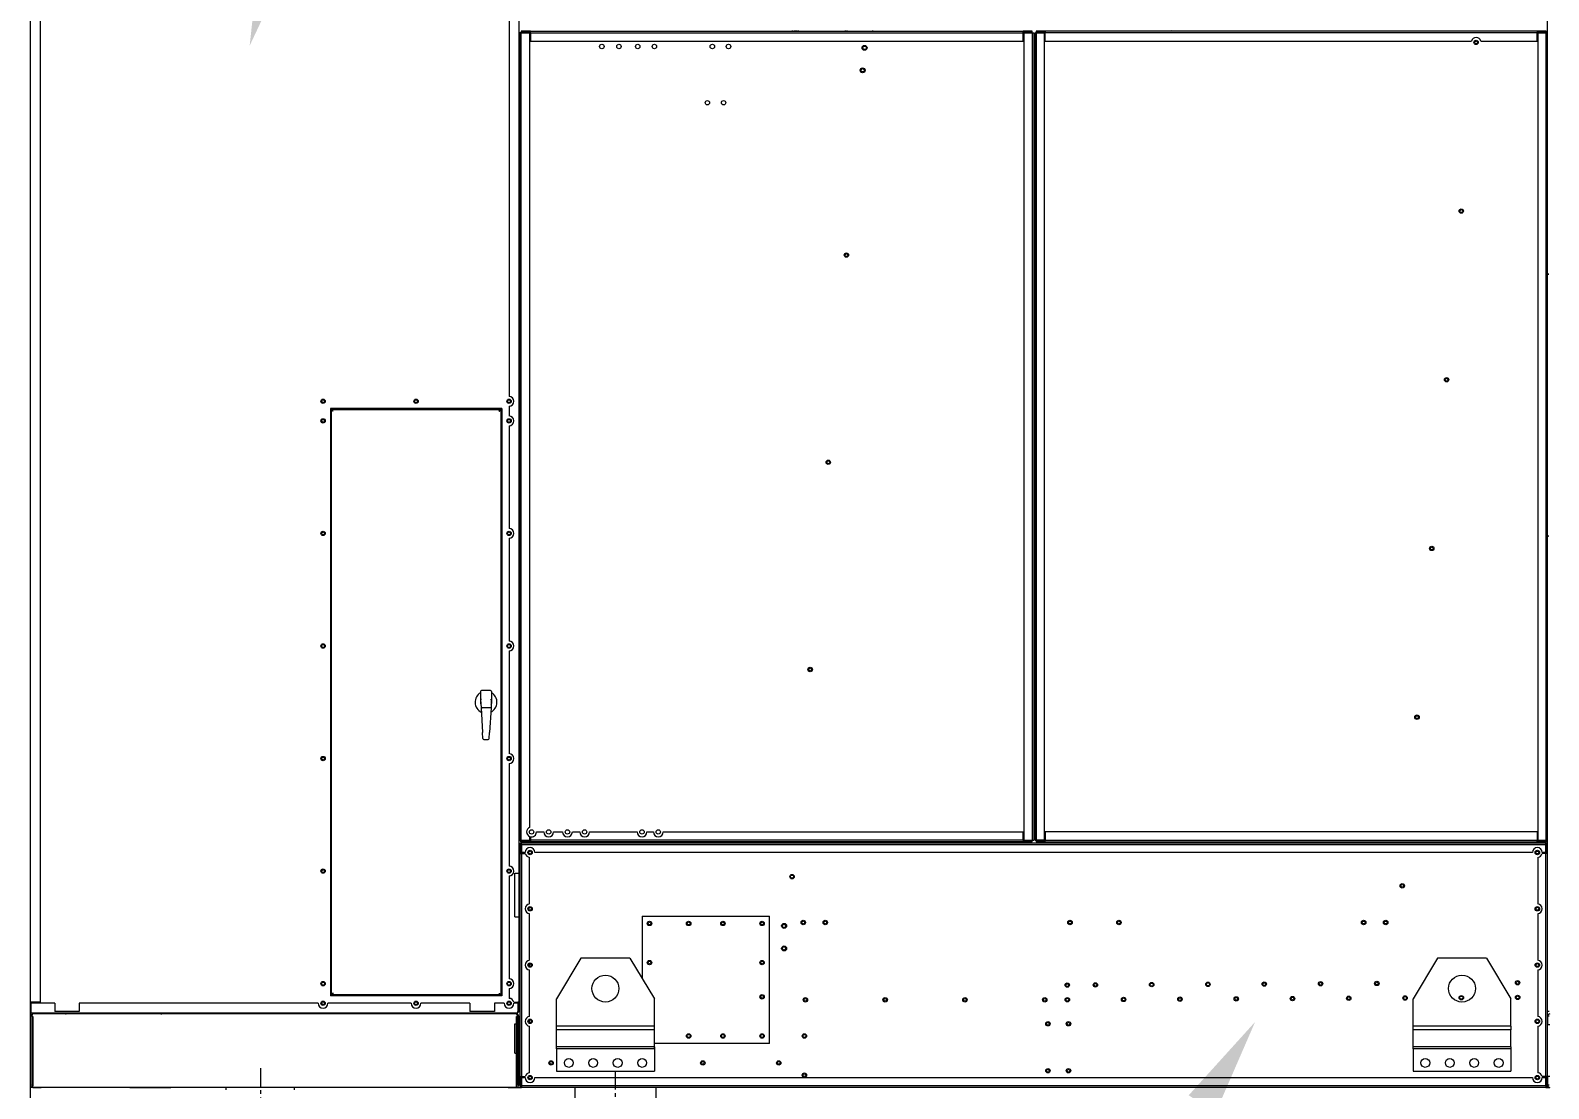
# Model space of a CAD drawing. Header units: millimetres. Extents: x -17070 to 49442, y -291348 to 30929.
# Drawn here: x 29628 to 32730, y 17714 to 19877 of the extents above; entities that cross this region are included whole.
import ezdxf
from ezdxf import colors
from ezdxf.entities.mleader import LeaderData, LeaderLine
from ezdxf.math import Vec2, Vec3

# ---------------------------------------------------------------- set-up
doc = ezdxf.new("R2010")
doc.units = ezdxf.units.MM
doc.linetypes.add('CENTER', pattern=[2, 1.25, -0.25, 0.25, -0.25])
doc.layers.add('center', color=1, linetype='CENTER')
doc.layers.add('냉각탑_dim', color=1, linetype='Continuous')
doc.styles.get("Standard").update_dxf_attribs({"font": 'arial.ttf'})
doc.dimstyles.new('1.40', dxfattribs={"dimscale": 20, "dimtxt": 1.5, "dimasz": 1, "dimexe": 0.5, "dimexo": 0.5, "dimgap": 0.5, "dimtad": 1, "dimdec": 0, "dimzin": 0, "dimdsep": 46, "dimtxsty": 'Standard', "dimcen": 0, "dimclrd": 2, "dimclre": 2, "dimclrt": 3, "dimadec": 0, "dimazin": 0, "dimtfac": 1, "dimtdec": 0, "dimtmove": 0, "dimatfit": 0, "dimfxl": 1, "dimtolj": 1, "dimtzin": 0, "dimlwd": -1, "dimlwe": -1, "dimarcsym": 0})

# ---------------------------------------------------------------- blocks, each defined once
blk = doc.blocks.new('*D304')
at = {"color": 2, "transparency": 16777216}
for p, q in [((30627.7, 17620.4), (30627.7, 16586.1)), ((35127.7, 17468.5), (35127.7, 16586.1)), ((30747.7, 16596.1), (35007.7, 16596.1))]:
    blk.add_line(p, q, dxfattribs=at)
for points in [[(30747.7, 16616.1), (30747.7, 16576.1), (30627.7, 16596.1)], [(35007.7, 16616.1), (35007.7, 16576.1), (35127.7, 16596.1)]]:
    blk.add_solid(points, dxfattribs=at)
at = {"layer": 'Defpoints', "color": 0, "transparency": 16777216}
for p in [(30627.7, 17720.4), (35127.7, 17568.5), (35127.7, 16596.1)]:
    blk.add_point(p, dxfattribs=at)
at = {"color": 3, "lineweight": 5, "transparency": 16777216, "insert": (32877.7, 16727.6), "char_height": 140, "attachment_point": 5}
blk.add_mtext('\\A1;4500', dxfattribs=at)
blk = doc.blocks.new('1')
at = {"color": 0, "lineweight": 20}
for p, q in [((29627.7, 17716.9), (29627.7, 20116.9)), ((29627.7, 17568.5), (29627.7, 17716.9)), ((30620.7, 17716.9), (29627.7, 17716.9)), ((32724.2, 17716.9), (32732.4, 17716.9))]:
    blk.add_line(p, q, dxfattribs=at)
at = {"color": 7, "lineweight": 20}
for p, q in [((32727.7, 17872), (32727.7, 20113.8)), ((29627.7, 17890.9), (29627.7, 20094.9)), ((29647.7, 20094.9), (29647.7, 17890.9)), ((30605.7, 20087.7), (30605.7, 19128.9)), ((30625.7, 20094.9), (30625.7, 17890.9)), ((30627.7, 18222), (30627.7, 19871.8)), ((30630.8, 18222), (30630.8, 19871.8)), ((30647.7, 19871.8), (30647.7, 18248.1)), ((30649.3, 19874.9), (31656.1, 19874.9)), ((30649.3, 19871.8), (31656.1, 19871.8)), ((30649.3, 19854.9), (31656.1, 19854.9)), ((31657.7, 19871.8), (31657.7, 18222)), ((31674.6, 19871.8), (31674.6, 18222)), ((31677.7, 19871.8), (31677.7, 18222)), ((31679.7, 19871.8), (31679.7, 18222)), ((31682.8, 19871.8), (31682.8, 18222)), ((31699.7, 18222), (31699.7, 19871.8)), ((32706.1, 19874.9), (31701.3, 19874.9)), ((32706.1, 19871.8), (31701.3, 19871.8)), ((32707.7, 19871.8), (32707.7, 18222)), ((32724.6, 18222), (32724.6, 19871.8)), ((30240.7, 19103.9), (30240.7, 17903.9)), ((30242.7, 17907.6), (30242.7, 19100.2)), ((30588.7, 19100.2), (30588.7, 17907.6)), ((30590.7, 19103.9), (30590.7, 17903.9)), ((30631.2, 18216.9), (32724.2, 18216.9)), ((30631.2, 18213.4), (32724.2, 18213.4)), ((31656.1, 18222), (30649.3, 18222)), ((31656.1, 18218.9), (30649.3, 18218.9)), ((32706.1, 18238.9), (31701.3, 18238.9)), ((31701.3, 18222), (32706.1, 18222)), ((31701.3, 18218.9), (32706.1, 18218.9)), ((32696.7, 18196.9), (30658.7, 18196.9)), ((30624, 17868.9), (29629.4, 17868.9)), ((30620.5, 17866.9), (29632.9, 17866.9)), ((30603.7, 17716.9), (29914.7, 17716.9)), ((32724.2, 17720.4), (30631.2, 17720.4)), ((32724.2, 17716.9), (30631.2, 17716.9)), ((30658.7, 17736.9), (32696.7, 17736.9))]:
    blk.add_line(p, q, dxfattribs=at)
at = {"color": 7, "lineweight": 20, "ltscale": 0.001722}
for p, q in [((30630.8, 19871.8), (30627.7, 19871.8)), ((30649.3, 19871.8), (30649.3, 19874.9)), ((31656.1, 19871.8), (31656.1, 19874.9)), ((31674.6, 19871.8), (31677.7, 19871.8)), ((31679.7, 19871.8), (31682.8, 19871.8)), ((31701.3, 19874.9), (31701.3, 19871.8)), ((32706.1, 19874.9), (32706.1, 19871.8)), ((32727.7, 19871.8), (32724.6, 19871.8)), ((30630.8, 18222), (30627.7, 18222)), ((30649.3, 18222), (30649.3, 18218.9)), ((31656.1, 18222), (31656.1, 18218.9)), ((31674.6, 18222), (31677.7, 18222)), ((31679.7, 18222), (31682.8, 18222)), ((31701.3, 18218.9), (31701.3, 18222)), ((32706.1, 18218.9), (32706.1, 18222)), ((32727.7, 18222), (32724.6, 18222)), ((32730.8, 17872), (32727.7, 17872))]:
    blk.add_line(p, q, dxfattribs=at)
at = {"color": 7, "lineweight": 20, "ltscale": 0.000888889}
for p, q in [((30630.8, 19874.9), (30630.8, 19873.3)), ((31674.6, 19873.3), (31674.6, 19874.9)), ((31682.8, 19874.9), (31682.8, 19873.3)), ((32724.6, 19873.3), (32724.6, 19874.9)), ((30630.8, 18220.5), (30630.8, 18218.9)), ((30649.3, 18222), (30647.7, 18222)), ((31657.7, 18222), (31656.1, 18222)), ((31674.6, 18218.9), (31674.6, 18220.5)), ((31682.8, 18220.5), (31682.8, 18218.9)), ((31701.3, 18222), (31699.7, 18222)), ((32707.7, 18222), (32706.1, 18222)), ((32724.6, 18218.9), (32724.6, 18220.5))]:
    blk.add_line(p, q, dxfattribs=at)
at = {"color": 7, "lineweight": 20, "ltscale": 0.010278}
for p, q in [((30649.3, 19874.9), (30630.8, 19874.9)), ((30630.8, 19873.3), (30649.3, 19873.3)), ((30630.8, 19871.8), (30649.3, 19871.8)), ((31674.6, 19874.9), (31656.1, 19874.9)), ((31656.1, 19873.3), (31674.6, 19873.3)), ((31656.1, 19871.8), (31674.6, 19871.8)), ((31701.3, 19874.9), (31682.8, 19874.9)), ((31682.8, 19873.3), (31701.3, 19873.3)), ((31682.8, 19871.8), (31701.3, 19871.8)), ((32724.6, 19874.9), (32706.1, 19874.9)), ((32706.1, 19873.3), (32724.6, 19873.3)), ((32706.1, 19871.8), (32724.6, 19871.8)), ((30627.7, 18213.4), (30627.7, 18194.9)), ((30629.7, 18194.9), (30629.7, 18213.4)), ((30649.3, 18220.5), (30630.8, 18220.5)), ((30630.8, 18218.9), (30649.3, 18218.9)), ((31674.6, 18220.5), (31656.1, 18220.5)), ((31656.1, 18218.9), (31674.6, 18218.9)), ((31701.3, 18220.5), (31682.8, 18220.5)), ((31682.8, 18218.9), (31701.3, 18218.9)), ((32724.6, 18220.5), (32706.1, 18220.5)), ((32706.1, 18218.9), (32724.6, 18218.9)), ((32724.2, 18194.9), (32724.2, 18213.4)), ((32725.7, 18213.4), (32725.7, 18194.9)), ((32727.7, 18194.9), (32727.7, 18213.4)), ((30627.7, 17738.9), (30627.7, 17720.4)), ((30629.7, 17720.4), (30629.7, 17738.9)), ((32724.2, 17720.4), (32724.2, 17738.9)), ((32725.7, 17738.9), (32725.7, 17720.4)), ((32727.7, 17720.4), (32727.7, 17738.9))]:
    blk.add_line(p, q, dxfattribs=at)
at = {"color": 7, "lineweight": 20, "ltscale": 0.000833333}
for p, q in [((30630.8, 19871.8), (30630.8, 19873.3)), ((31674.6, 19871.8), (31674.6, 19873.3)), ((31682.8, 19871.8), (31682.8, 19873.3)), ((32724.6, 19871.8), (32724.6, 19873.3)), ((30631.2, 18213.4), (30629.7, 18213.4)), ((30630.8, 18222), (30630.8, 18220.5)), ((31674.6, 18222), (31674.6, 18220.5)), ((31682.8, 18222), (31682.8, 18220.5)), ((32724.2, 18213.4), (32725.7, 18213.4)), ((32724.6, 18222), (32724.6, 18220.5)), ((30631.2, 17720.4), (30629.7, 17720.4)), ((32724.2, 17720.4), (32725.7, 17720.4))]:
    blk.add_line(p, q, dxfattribs=at)
at = {"color": 7, "lineweight": 20, "ltscale": 0.009389}
for p, q in [((30647.7, 19871.8), (30630.8, 19871.8)), ((30649.3, 19871.8), (30649.3, 19854.9)), ((31656.1, 19854.9), (31656.1, 19871.8)), ((31674.6, 19871.8), (31657.7, 19871.8)), ((31699.7, 19871.8), (31682.8, 19871.8)), ((31701.3, 19854.9), (31701.3, 19871.8)), ((32706.1, 19854.9), (32706.1, 19871.8)), ((32707.7, 19871.8), (32724.6, 19871.8)), ((30630.8, 18222), (30647.7, 18222)), ((31656.1, 18222), (31656.1, 18238.9)), ((31657.7, 18222), (31674.6, 18222)), ((31699.7, 18222), (31682.8, 18222)), ((31701.3, 18238.9), (31701.3, 18222)), ((32706.1, 18238.9), (32706.1, 18222)), ((32707.7, 18222), (32724.6, 18222))]:
    blk.add_line(p, q, dxfattribs=at)
at = {"color": 7, "lineweight": 20, "ltscale": 0.001111}
for p, q in [((31184.2, 19876.9), (31184.2, 19874.9)), ((31188.7, 19874.9), (31188.7, 19876.9)), ((31190.7, 19874.9), (31190.7, 19876.9)), ((31192.7, 19876.9), (31192.7, 19874.9)), ((31196.2, 19876.9), (31196.2, 19874.9)), ((31292.2, 19876.9), (31292.2, 19874.9)), ((31295.7, 19876.9), (31295.7, 19874.9)), ((30629.7, 18213.4), (30627.7, 18213.4)), ((32727.7, 18213.4), (32725.7, 18213.4)), ((30631.2, 18196.9), (30631.2, 18194.9)), ((30627.7, 17720.4), (30629.7, 17720.4)), ((30631.2, 17738.9), (30631.2, 17736.9)), ((32725.7, 17720.4), (32727.7, 17720.4))]:
    blk.add_line(p, q, dxfattribs=at)
at = {"color": 7, "lineweight": 20, "ltscale": 0.001115}
for p, q in [((31348.8, 19874.9), (31349, 19876.9)), ((31959, 19876.9), (31958.8, 19874.9)), ((31958.8, 19874.9), (31959, 19876.9)), ((32569, 19876.9), (32568.8, 19874.9)), ((32571.9, 19874.9), (32572.1, 19876.9)), ((32598.5, 19874.9), (32598.7, 19876.9)), ((31174.9, 18216.9), (31175.1, 18218.9)), ((31201.5, 18216.9), (31201.7, 18218.9)), ((31203.7, 18216.9), (31203.9, 18218.9)), ((31813.9, 18218.9), (31813.7, 18216.9)), ((31813.7, 18216.9), (31813.9, 18218.9)), ((32423.9, 18218.9), (32423.7, 18216.9)), ((32426.8, 18216.9), (32427, 18218.9)), ((32453.4, 18216.9), (32453.6, 18218.9))]:
    blk.add_line(p, q, dxfattribs=at)
at = {"color": 7, "lineweight": 20, "ltscale": 0.483602}
blk.add_line((31701.3, 19854.9), (32571.8, 19854.9), dxfattribs=at)
at = {"color": 7, "lineweight": 20, "ltscale": 0.063895}
blk.add_line((32591.1, 19854.9), (32706.1, 19854.9), dxfattribs=at)
at = {"color": 7, "lineweight": 20, "ltscale": 0.001192}
for p, q in [((32729.7, 19379.3), (32727.7, 19378.5)), ((32729.7, 19378.2), (32727.7, 19377.5))]:
    blk.add_line(p, q, dxfattribs=at)
at = {"color": 7, "lineweight": 20, "ltscale": 0.016667}
for p, q in [((30605.7, 19108.9), (30605.7, 19088.9)), ((30605.7, 17918.9), (30605.7, 17898.9)), ((30595.7, 17888.9), (30575.7, 17888.9))]:
    blk.add_line(p, q, dxfattribs=at)
at = {"color": 7, "lineweight": 20, "ltscale": 0.291667}
for p, q in [((30590.7, 19103.9), (30240.7, 19103.9)), ((30590.7, 17903.9), (30240.7, 17903.9))]:
    blk.add_line(p, q, dxfattribs=at)
at = {"color": 7, "lineweight": 20, "ltscale": 0.001167}
for p, q in [((30241.3, 19100.2), (30242.7, 19100.2)), ((30241.3, 19100.2), (30242.7, 19100.2)), ((30245.6, 19101.9), (30245.6, 19103.3)), ((30585.8, 19101.9), (30585.8, 19103.3)), ((30588.7, 19100.2), (30590.1, 19100.2)), ((30241.3, 17907.6), (30242.7, 17907.6)), ((30245.6, 17905.9), (30245.6, 17904.5)), ((30585.8, 17905.9), (30585.8, 17904.5)), ((30588.7, 17907.6), (30590.1, 17907.6)), ((30590.1, 17907.6), (30588.7, 17907.6))]:
    blk.add_line(p, q, dxfattribs=at)
at = {"color": 7, "lineweight": 20, "ltscale": 0.003085}
blk.add_line((30242.7, 19100.2), (30242.7, 19103.9), dxfattribs=at)
at = {"color": 7, "lineweight": 20, "ltscale": 0.001126}
for p, q in [((30242.7, 19100.2), (30244.1, 19100.2)), ((30588.7, 19100.2), (30587.4, 19100.2)), ((30242.7, 17907.6), (30244.1, 17907.6)), ((30588.7, 17907.6), (30587.4, 17907.6))]:
    blk.add_line(p, q, dxfattribs=at)
at = {"color": 7, "lineweight": 20, "ltscale": 0.001004}
for p, q in [((30245.3, 19100.2), (30244.1, 19100.2)), ((30586.2, 19100.2), (30587.4, 19100.2)), ((30245.3, 17907.6), (30244.1, 17907.6)), ((30586.2, 17907.6), (30587.4, 17907.6))]:
    blk.add_line(p, q, dxfattribs=at)
at = {"color": 7, "lineweight": 20, "ltscale": 0.00075}
for p, q in [((30244.7, 19101.9), (30245.6, 19101.9)), ((30585.8, 19101.9), (30586.7, 19101.9)), ((30244.7, 17905.9), (30245.6, 17905.9)), ((30585.8, 17905.9), (30586.7, 17905.9)), ((29627.7, 17871.8), (29627.7, 17870.9)), ((30625.7, 17871.8), (30625.7, 17870.9))]:
    blk.add_line(p, q, dxfattribs=at)
at = {"color": 7, "lineweight": 20, "ltscale": 0.000829859}
for p, q in [((30244.7, 19100.9), (30244.7, 19101.9)), ((30586.7, 19100.9), (30586.7, 19101.9)), ((30244.7, 17906.9), (30244.7, 17905.9)), ((30586.7, 17906.9), (30586.7, 17905.9))]:
    blk.add_line(p, q, dxfattribs=at)
at = {"color": 7, "lineweight": 20, "ltscale": 0.000586808}
for p, q in [((30244.7, 19100.9), (30244.7, 19100.2)), ((30586.7, 19100.9), (30586.7, 19100.2)), ((30244.7, 17906.9), (30244.7, 17907.6)), ((30586.7, 17906.9), (30586.7, 17907.6))]:
    blk.add_line(p, q, dxfattribs=at)
at = {"color": 7, "lineweight": 20, "ltscale": 0.000500028}
for p, q in [((30245.6, 19103.3), (30245.6, 19103.9)), ((30585.8, 19103.3), (30585.8, 19103.9))]:
    blk.add_line(p, q, dxfattribs=at)
at = {"color": 7, "lineweight": 20, "ltscale": 0.2835}
for p, q in [((30245.6, 19101.9), (30585.8, 19101.9)), ((30585.8, 17905.9), (30245.6, 17905.9))]:
    blk.add_line(p, q, dxfattribs=at)
at = {"color": 7, "lineweight": 20, "ltscale": 0.003083}
for p, q in [((30588.7, 19100.2), (30588.7, 19103.9)), ((30588.7, 17903.9), (30588.7, 17907.6))]:
    blk.add_line(p, q, dxfattribs=at)
at = {"color": 7, "lineweight": 20, "ltscale": 0.175}
for p, q in [((30605.7, 19068.9), (30605.7, 18858.9)), ((30605.7, 18838.9), (30605.7, 18628.9)), ((30605.7, 18608.9), (30605.7, 18398.9)), ((30605.7, 18378.9), (30605.7, 18168.9)), ((30605.7, 18148.9), (30605.7, 17938.9))]:
    blk.add_line(p, q, dxfattribs=at)
at = {"color": 7, "lineweight": 20, "ltscale": 0.001281}
for p, q in [((32729.7, 18844.2), (32727.7, 18843)), ((32729.7, 18843), (32727.7, 18841.9))]:
    blk.add_line(p, q, dxfattribs=at)
at = {"color": 7, "lineweight": 20, "ltscale": 0.013333}
for p, q in [((30547.5, 18525.7), (30547.5, 18509.7)), ((30569.9, 18525.7), (30569.9, 18509.7))]:
    blk.add_line(p, q, dxfattribs=at)
at = {"color": 7, "lineweight": 20, "ltscale": 0.015333}
blk.add_line((30567.9, 18527.7), (30549.5, 18527.7), dxfattribs=at)
at = {"color": 7, "lineweight": 20, "ltscale": 0.014238}
for p, q in [((30547.5, 18509.7), (30548.6, 18492.6)), ((30569.9, 18509.7), (30568.9, 18492.6))]:
    blk.add_line(p, q, dxfattribs=at)
at = {"color": 7, "lineweight": 20, "ltscale": 0.001667}
for p, q in [((30549.5, 18509.7), (30547.5, 18509.7)), ((30567.9, 18509.7), (30569.9, 18509.7)), ((30588.7, 18515.7), (30590.7, 18515.7)), ((30590.7, 18492.1), (30588.7, 18492.1)), ((29627.7, 17890.9), (29629.7, 17890.9)), ((29629.7, 17890.9), (29629.7, 17888.9)), ((29717.7, 17868.9), (29717.7, 17866.9)), ((29877.7, 17868.9), (29877.7, 17866.9)), ((30623.7, 17888.9), (30623.7, 17890.9)), ((30625.7, 17890.9), (30623.7, 17890.9))]:
    blk.add_line(p, q, dxfattribs=at)
at = {"color": 7, "lineweight": 20, "ltscale": 0.042369}
for p, q in [((30548.6, 18492.6), (30551.7, 18441.9)), ((30568.9, 18492.6), (30565.8, 18441.9))]:
    blk.add_line(p, q, dxfattribs=at)
at = {"color": 7, "lineweight": 20, "ltscale": 0.013602}
blk.add_line((30566.9, 18492.7), (30550.6, 18492.7), dxfattribs=at)
at = {"color": 7, "lineweight": 20, "ltscale": 0.010118}
for p, q in [((30552.4, 18429.7), (30551.7, 18441.9)), ((30565, 18429.7), (30565.8, 18441.9))]:
    blk.add_line(p, q, dxfattribs=at)
at = {"color": 7, "lineweight": 20, "ltscale": 0.007198}
blk.add_line((30554.4, 18427.9), (30563, 18427.9), dxfattribs=at)
at = {"color": 7, "lineweight": 20, "ltscale": 0.001944}
for p, q in [((30631.2, 18213.4), (30631.2, 18216.9)), ((32724.2, 18213.4), (32724.2, 18216.9)), ((30627.7, 18194.9), (30631.2, 18194.9)), ((32727.7, 18194.9), (32724.2, 18194.9)), ((30627.7, 17738.9), (30631.2, 17738.9)), ((30631.2, 17720.4), (30631.2, 17716.9)), ((32727.7, 17738.9), (32724.2, 17738.9)), ((32724.2, 17720.4), (32724.2, 17716.9))]:
    blk.add_line(p, q, dxfattribs=at)
at = {"color": 7, "lineweight": 20, "ltscale": 0.009167}
for p, q in [((30631.2, 18213.4), (30631.2, 18196.9)), ((32724.2, 18196.9), (32724.2, 18213.4)), ((30631.2, 17736.9), (30631.2, 17720.4)), ((32724.2, 17720.4), (32724.2, 17736.9))]:
    blk.add_line(p, q, dxfattribs=at)
at = {"color": 7, "lineweight": 20, "ltscale": 0.004279}
for p, q in [((30647.7, 18229.7), (30647.7, 18222)), ((30631.2, 18194.9), (30638.9, 18194.9)), ((32724.2, 18194.9), (32716.5, 18194.9)), ((30631.2, 17738.9), (30638.9, 17738.9)), ((32724.2, 17738.9), (32716.5, 17738.9))]:
    blk.add_line(p, q, dxfattribs=at)
at = {"color": 7, "lineweight": 20, "ltscale": 0.003985}
blk.add_line((30649.3, 18229.1), (30649.3, 18222), dxfattribs=at)
at = {"color": 7, "lineweight": 20, "ltscale": 0.008333}
for p, q in [((30661.7, 18238.9), (30676.7, 18238.9)), ((30735.1, 18238.9), (30750.1, 18238.9))]:
    blk.add_line(p, q, dxfattribs=at)
at = {"color": 7, "lineweight": 20, "ltscale": 0.010222}
blk.add_line((30696.7, 18238.9), (30715.1, 18238.9), dxfattribs=at)
at = {"color": 7, "lineweight": 20, "ltscale": 0.054101}
blk.add_line((30770.1, 18238.9), (30867.4, 18238.9), dxfattribs=at)
at = {"color": 7, "lineweight": 20, "ltscale": 0.007333}
blk.add_line((30887.4, 18238.9), (30900.6, 18238.9), dxfattribs=at)
at = {"color": 7, "lineweight": 20, "ltscale": 0.408607}
blk.add_line((30920.6, 18238.9), (31656.1, 18238.9), dxfattribs=at)
at = {"color": 7, "lineweight": 20, "ltscale": 0.253333}
for p, q in [((30627.7, 18194.9), (30627.7, 17738.9)), ((30631.2, 18194.9), (30631.2, 17738.9)), ((32724.2, 17738.9), (32724.2, 18194.9)), ((32727.7, 17738.9), (32727.7, 18194.9))]:
    blk.add_line(p, q, dxfattribs=at)
at = {"color": 7, "lineweight": 20, "ltscale": 0.004167}
for p, q in [((30638.7, 18196.9), (30631.2, 18196.9)), ((32724.2, 18196.9), (32716.7, 18196.9)), ((30631.2, 17736.9), (30638.7, 17736.9)), ((32716.7, 17736.9), (32724.2, 17736.9))]:
    blk.add_line(p, q, dxfattribs=at)
at = {"color": 7, "lineweight": 20, "ltscale": 0.052833}
for p, q in [((30647.7, 18091.8), (30647.7, 18186.9)), ((32707.7, 18186.9), (32707.7, 18091.8)), ((30647.7, 17976.8), (30647.7, 18071.9)), ((32707.7, 18071.9), (32707.7, 17976.8)), ((30647.7, 17861.8), (30647.7, 17956.9)), ((32707.7, 17956.9), (32707.7, 17861.8)), ((30647.7, 17746.8), (30647.7, 17841.9)), ((32707.7, 17841.9), (32707.7, 17746.8))]:
    blk.add_line(p, q, dxfattribs=at)
at = {"color": 7, "lineweight": 20, "ltscale": 0.02475}
for p, q in [((30617.7, 18109.9), (30617.7, 18154.4)), ((30617.7, 18065.3), (30617.7, 18109.9))]:
    blk.add_line(p, q, dxfattribs=at)
at = {"color": 7, "lineweight": 20, "ltscale": 0.005555}
for p, q in [((30617.7, 18154.4), (30627.7, 18154.4)), ((30617.7, 18065.3), (30627.7, 18065.3)), ((30617.7, 17847.1), (30627.7, 17847.1)), ((30617.7, 17786.6), (30627.7, 17786.6))]:
    blk.add_line(p, q, dxfattribs=at)
at = {"color": 7, "lineweight": 20, "ltscale": 0.144444}
for p, q in [((30877.7, 18066.9), (31137.7, 18066.9)), ((30877.7, 18066.9), (30877.7, 17939.4)), ((31137.7, 17806.9), (31137.7, 18066.9)), ((31137.7, 17806.9), (30902.7, 17806.9))]:
    blk.add_line(p, q, dxfattribs=at)
at = {"color": 7, "lineweight": 20, "ltscale": 1.31036e-06}
blk.add_line((31162.7, 18046.9), (31162.7, 18046.9), dxfattribs=at)
at = {"color": 7, "lineweight": 20, "ltscale": 1.31073e-06}
blk.add_line((31162.7, 18000.9), (31162.7, 18000.9), dxfattribs=at)
at = {"color": 7, "lineweight": 20, "ltscale": 0.003143}
for p, q in [((30647.7, 17969.7), (30647.7, 17964)), ((30647.7, 17854.7), (30647.7, 17849))]:
    blk.add_line(p, q, dxfattribs=at)
at = {"color": 7, "lineweight": 20, "ltscale": 0.053832}
for p, q in [((30752.7, 17980.9), (30702.7, 17897.9)), ((30852.7, 17980.9), (30902.7, 17897.9)), ((32502.7, 17980.9), (32452.7, 17897.9)), ((32602.7, 17980.9), (32652.7, 17897.9))]:
    blk.add_line(p, q, dxfattribs=at)
at = {"color": 7, "lineweight": 20, "ltscale": 0.055556}
for p, q in [((30852.7, 17980.9), (30752.7, 17980.9)), ((32602.7, 17980.9), (32502.7, 17980.9))]:
    blk.add_line(p, q, dxfattribs=at)
at = {"color": 7, "lineweight": 20, "ltscale": 0.026916}
blk.add_line((30852.7, 17980.9), (30877.7, 17939.4), dxfattribs=at)
at = {"color": 7, "lineweight": 20, "ltscale": 0.003082}
blk.add_line((30242.7, 17903.9), (30242.7, 17907.6), dxfattribs=at)
at = {"color": 7, "lineweight": 20, "ltscale": 0.000499975}
for p, q in [((30245.6, 17904.5), (30245.6, 17903.9)), ((30585.8, 17904.5), (30585.8, 17903.9))]:
    blk.add_line(p, q, dxfattribs=at)
at = {"color": 7, "lineweight": 20, "ltscale": 0.002833}
for p, q in [((29631.1, 17890.9), (29627.7, 17890.9)), ((29629.4, 17868.9), (29629.4, 17872.3)), ((30622.3, 17890.9), (30625.7, 17890.9)), ((30624, 17868.9), (30624, 17872.3))]:
    blk.add_line(p, q, dxfattribs=at)
at = {"color": 7, "lineweight": 20, "ltscale": 0.015917}
for p, q in [((29627.7, 17871.8), (29627.7, 17890.9)), ((30625.7, 17890.9), (30625.7, 17871.8))]:
    blk.add_line(p, q, dxfattribs=at)
at = {"color": 7, "lineweight": 20, "ltscale": 0.001417}
for p, q in [((29627.7, 17871.8), (29629.4, 17871.8)), ((29627.7, 17870.9), (29629.4, 17870.9)), ((30625.7, 17871.8), (30624, 17871.8)), ((30625.7, 17870.9), (30624, 17870.9))]:
    blk.add_line(p, q, dxfattribs=at)
at = {"color": 7, "lineweight": 20, "ltscale": 0.04025}
blk.add_line((29677.7, 17888.9), (29629.4, 17888.9), dxfattribs=at)
at = {"color": 7, "lineweight": 20, "ltscale": 0.013833}
for p, q in [((29629.4, 17872.3), (29629.4, 17888.9)), ((29647.7, 17890.9), (29631.1, 17890.9)), ((29677.7, 17888.9), (29677.7, 17872.3)), ((29727.7, 17888.9), (29727.7, 17872.3)), ((30525.7, 17888.9), (30525.7, 17872.3)), ((30575.7, 17888.9), (30575.7, 17872.3)), ((30624, 17888.9), (30624, 17872.3))]:
    blk.add_line(p, q, dxfattribs=at)
at = {"color": 7, "lineweight": 20, "ltscale": 0.041667}
for p, q in [((29727.7, 17872.3), (29677.7, 17872.3)), ((30575.7, 17872.3), (30525.7, 17872.3))]:
    blk.add_line(p, q, dxfattribs=at)
at = {"color": 7, "lineweight": 20, "ltscale": 0.406667}
blk.add_line((30215.7, 17888.9), (29727.7, 17888.9), dxfattribs=at)
at = {"color": 7, "lineweight": 20, "ltscale": 0.254167}
blk.add_line((30272.7, 17868.5), (29967.7, 17868.5), dxfattribs=at)
at = {"color": 7, "lineweight": 20, "ltscale": 0.001333}
for p, q in [((29967.7, 17868.5), (29967.7, 17866.9)), ((30272.7, 17868.5), (30272.7, 17866.9))]:
    blk.add_line(p, q, dxfattribs=at)
at = {"color": 7, "lineweight": 20, "ltscale": 0.000333513}
for p, q in [((30027.8, 17868.5), (30027.8, 17868.9)), ((30167.6, 17868.5), (30167.6, 17868.9))]:
    blk.add_line(p, q, dxfattribs=at)
at = {"color": 7, "lineweight": 20, "ltscale": 0.141667}
blk.add_line((30405.7, 17888.9), (30235.7, 17888.9), dxfattribs=at)
at = {"color": 7, "lineweight": 20, "ltscale": 0.083333}
blk.add_line((30525.7, 17888.9), (30425.7, 17888.9), dxfattribs=at)
at = {"color": 7, "lineweight": 20, "ltscale": 0.005668}
blk.add_line((30615.5, 17890.9), (30622.3, 17890.9), dxfattribs=at)
at = {"color": 7, "lineweight": 20, "ltscale": 0.006917}
blk.add_line((30624, 17888.9), (30615.7, 17888.9), dxfattribs=at)
at = {"color": 7, "lineweight": 20, "ltscale": 0.031187}
for p, q in [((30702.7, 17841.7), (30702.7, 17897.9)), ((32452.7, 17841.7), (32452.7, 17897.9)), ((32652.7, 17841.7), (32652.7, 17897.9))]:
    blk.add_line(p, q, dxfattribs=at)
at = {"color": 7, "lineweight": 20, "ltscale": 0.004095}
blk.add_line((30902.7, 17796), (30902.7, 17897.9), dxfattribs=at)
at = {"color": 7, "lineweight": 20, "ltscale": 0.116333}
for p, q in [((29627.7, 17722.1), (29627.7, 17861.7)), ((29630.9, 17861.7), (29630.9, 17722.1)), ((29632.7, 17722.1), (29632.7, 17861.7)), ((29632.7, 17861.7), (29632.7, 17722.1)), ((30620.7, 17722.1), (30620.7, 17861.7)), ((30622.5, 17861.7), (30622.5, 17722.1)), ((30625.7, 17722.1), (30625.7, 17861.7))]:
    blk.add_line(p, q, dxfattribs=at)
at = {"color": 7, "lineweight": 20, "ltscale": 0.001467}
for p, q in [((29630.9, 17864.5), (29629.9, 17865.9)), ((30622.5, 17864.5), (30623.6, 17865.9))]:
    blk.add_line(p, q, dxfattribs=at)
at = {"color": 7, "lineweight": 20, "ltscale": 0.002998}
for p, q in [((29630.9, 17865.3), (29630.9, 17861.7)), ((30622.5, 17865.3), (30622.5, 17861.7))]:
    blk.add_line(p, q, dxfattribs=at)
at = {"color": 7, "lineweight": 20, "ltscale": 0.0015}
for p, q in [((29632.7, 17861.7), (29630.9, 17861.7)), ((29630.9, 17861.7), (29632.7, 17861.7)), ((30622.5, 17861.7), (30620.7, 17861.7)), ((30620.7, 17861.7), (30622.5, 17861.7))]:
    blk.add_line(p, q, dxfattribs=at)
at = {"color": 7, "lineweight": 20, "ltscale": 0.016806}
for p, q in [((30617.7, 17816.9), (30617.7, 17847.1)), ((30617.7, 17786.6), (30617.7, 17816.9))]:
    blk.add_line(p, q, dxfattribs=at)
at = {"color": 7, "lineweight": 20, "ltscale": 0.003919}
for p, q in [((30702.7, 17834.7), (30702.7, 17841.7)), ((32452.7, 17834.7), (32452.7, 17841.7)), ((32652.7, 17841.7), (32652.7, 17834.7))]:
    blk.add_line(p, q, dxfattribs=at)
at = {"color": 7, "lineweight": 20, "ltscale": 0.097222}
for p, q in [((30902.7, 17841.7), (30702.7, 17841.7)), ((30902.7, 17834.7), (30702.7, 17834.7))]:
    blk.add_line(p, q, dxfattribs=at)
at = {"color": 7, "lineweight": 20, "ltscale": 0.111111}
for p, q in [((32652.7, 17841.7), (32452.7, 17841.7)), ((32652.7, 17834.7), (32452.7, 17834.7)), ((30902.7, 17799.5), (30702.7, 17799.5)), ((30902.7, 17796), (30702.7, 17796)), ((32652.7, 17799.5), (32452.7, 17799.5)), ((32652.7, 17796), (32452.7, 17796)), ((30702.7, 17749.9), (30902.7, 17749.9)), ((32452.7, 17749.9), (32652.7, 17749.9))]:
    blk.add_line(p, q, dxfattribs=at)
at = {"color": 7, "lineweight": 20, "ltscale": 0.001778}
for p, q in [((32730.9, 17862.2), (32727.7, 17862.2)), ((32730.9, 17721.6), (32727.7, 17721.6))]:
    blk.add_line(p, q, dxfattribs=at)
at = {"color": 7, "lineweight": 20, "ltscale": 0.009611}
for p, q in [((32727.7, 17862.2), (32727.7, 17844.9)), ((32727.7, 17738.9), (32727.7, 17721.6))]:
    blk.add_line(p, q, dxfattribs=at)
at = {"color": 7, "lineweight": 20, "ltscale": 0.002611}
for p, q in [((32732.4, 17844.9), (32727.7, 17844.9)), ((32732.4, 17738.9), (32727.7, 17738.9))]:
    blk.add_line(p, q, dxfattribs=at)
at = {"color": 7, "lineweight": 20, "ltscale": 0.058889}
blk.add_line((32727.7, 17738.9), (32727.7, 17844.9), dxfattribs=at)
at = {"color": 7, "lineweight": 20, "ltscale": 0.019545}
for p, q in [((30702.7, 17799.5), (30702.7, 17834.7)), ((32452.7, 17799.5), (32452.7, 17834.7)), ((32652.7, 17799.5), (32652.7, 17834.7))]:
    blk.add_line(p, q, dxfattribs=at)
at = {"color": 7, "lineweight": 20, "ltscale": 0.001959}
for p, q in [((30702.7, 17796), (30702.7, 17799.5)), ((30902.7, 17799.5), (30902.7, 17796)), ((32452.7, 17796), (32452.7, 17799.5)), ((32652.7, 17799.5), (32652.7, 17796))]:
    blk.add_line(p, q, dxfattribs=at)
at = {"color": 7, "lineweight": 20, "ltscale": 0.025612}
for p, q in [((30702.7, 17796), (30702.7, 17749.9)), ((30902.7, 17796), (30902.7, 17749.9)), ((32452.7, 17796), (32452.7, 17749.9)), ((32652.7, 17796), (32652.7, 17749.9))]:
    blk.add_line(p, q, dxfattribs=at)
at = {"color": 7, "lineweight": 20, "ltscale": 0.004333}
for p, q in [((29632.7, 17716.9), (29632.7, 17722.1)), ((30620.7, 17716.9), (30620.7, 17722.1))]:
    blk.add_line(p, q, dxfattribs=at)
at = {"color": 7, "lineweight": 20, "ltscale": 0.001658}
blk.add_line((29632.7, 17722.1), (29632.7, 17720.1), dxfattribs=at)
at = {"color": 7, "lineweight": 20, "ltscale": 0.014167}
for p, q in [((29649.7, 17716.9), (29632.7, 17716.9)), ((29632.7, 17716.9), (29649.7, 17716.9)), ((30620.7, 17716.9), (30603.7, 17716.9)), ((30603.7, 17716.9), (30631.2, 17716.9))]:
    blk.add_line(p, q, dxfattribs=at)
at = {"color": 7, "lineweight": 20, "ltscale": 0.012333}
for p, q in [((29632.9, 17716.9), (29647.7, 17716.9)), ((30605.7, 17716.9), (30620.5, 17716.9))]:
    blk.add_line(p, q, dxfattribs=at)
at = {"color": 7, "lineweight": 20, "ltscale": 0.150833}
blk.add_line((29830.7, 17716.9), (29649.7, 17716.9), dxfattribs=at)
blk.add_line((29830.7, 17716.9), (29649.7, 17716.9), dxfattribs=at)
at = {"color": 7, "lineweight": 20, "ltscale": 0.07}
for p, q in [((29914.7, 17716.9), (29830.7, 17716.9)), ((29830.7, 17716.9), (29914.7, 17716.9))]:
    blk.add_line(p, q, dxfattribs=at)
at = {"color": 7, "lineweight": 20, "ltscale": 0.09425}
blk.add_line((30027.8, 17716.9), (29914.7, 17716.9), dxfattribs=at)
at = {"color": 7, "lineweight": 20, "ltscale": 0.004168}
for p, q in [((30027.8, 17711.9), (30027.8, 17716.9)), ((30167.6, 17711.9), (30167.6, 17716.9))]:
    blk.add_line(p, q, dxfattribs=at)
at = {"color": 7, "lineweight": 20, "ltscale": 0.363416}
blk.add_line((30603.7, 17716.9), (30167.6, 17716.9), dxfattribs=at)
at = {"color": 7, "lineweight": 20, "ltscale": 0.076666}
for p, q in [((30740.2, 17716.9), (30740.2, 17588.9)), ((30905.4, 17716.9), (30905.4, 17588.9))]:
    blk.add_line(p, q, dxfattribs=at)
at = {"color": 7, "lineweight": 20}
for centre, radius in [((32581.5, 19852.3), 4.5), ((32581.5, 19852.3), 3), ((30795.3, 19843.9), 4.5), ((30830.3, 19843.9), 4.5), ((30868.7, 19843.9), 4.5), ((30902.7, 19843.9), 4.5), ((31021.1, 19843.9), 4.5), ((31054.1, 19843.9), 4.5), ((31332.1, 19841.1), 5), ((31332.1, 19841.1), 3.5), ((31328.1, 19795.3), 5), ((31328.1, 19795.3), 3.5), ((31011, 19728.9), 4.5), ((31044, 19728.9), 4.5), ((32551.3, 19507.6), 4.5), ((32551.3, 19507.6), 3), ((31295, 19417.7), 4.5), ((31295, 19417.7), 3), ((32521.2, 19162.9), 4.5), ((32521.2, 19162.9), 3), ((30225.7, 19118.9), 4.5), ((30225.7, 19118.9), 3), ((30415.7, 19118.9), 4.5), ((30415.7, 19118.9), 3), ((30605.7, 19118.9), 4.5), ((30605.7, 19118.9), 3), ((30225.7, 19078.9), 4.5), ((30225.7, 19078.9), 3), ((30605.7, 19078.9), 4.5), ((30605.7, 19078.9), 3), ((31258, 18994.3), 4.5), ((31258, 18994.3), 3), ((30225.7, 18848.9), 4.5), ((30225.7, 18848.9), 3), ((30605.7, 18848.9), 4.5), ((30605.7, 18848.9), 3), ((32491, 18818.2), 4.5), ((32491, 18818.2), 3), ((30225.7, 18618.9), 4.5), ((30225.7, 18618.9), 3), ((30605.7, 18618.9), 4.5), ((30605.7, 18618.9), 3), ((31221, 18570.9), 4.5), ((31221, 18570.9), 3), ((32460.8, 18473.5), 4.5), ((32460.8, 18473.5), 3), ((30225.7, 18388.9), 4.5), ((30225.7, 18388.9), 3), ((30605.7, 18388.9), 4.5), ((30605.7, 18388.9), 3), ((30651.7, 18238.9), 4.5), ((30686.7, 18238.9), 4.5), ((30725.1, 18238.9), 4.5), ((30760.1, 18238.9), 4.5), ((30877.4, 18238.9), 4.5), ((30910.6, 18238.9), 4.5), ((30648.7, 18196.9), 4.5), ((30648.7, 18196.9), 3), ((32706.7, 18196.9), 4.5), ((32706.7, 18196.9), 3), ((30225.7, 18158.9), 4.5), ((30225.7, 18158.9), 3), ((30605.7, 18158.9), 4.5), ((30605.7, 18158.9), 3), ((31183.9, 18147.5), 4.5), ((31183.9, 18147.5), 3), ((32430.7, 18128.8), 4.5), ((32430.7, 18128.8), 3), ((30648.7, 18081.9), 4.5), ((30648.7, 18081.9), 3), ((32706.7, 18081.9), 4.5), ((32706.7, 18081.9), 3), ((30892.7, 18051.9), 4.5), ((30892.7, 18051.9), 3), ((30972.7, 18051.9), 4.5), ((30972.7, 18051.9), 3), ((31042.7, 18051.9), 4.5), ((31042.7, 18051.9), 3), ((31122.7, 18051.9), 4.5), ((31122.7, 18051.9), 3), ((31206.8, 18053.9), 4.5), ((31206.8, 18053.9), 3), ((31251.8, 18053.9), 4.5), ((31251.8, 18053.9), 3), ((31751.8, 18053.9), 4.5), ((31751.8, 18053.9), 3), ((31851.8, 18053.9), 4.5), ((31851.8, 18053.9), 3), ((32351.8, 18053.9), 4.5), ((32351.8, 18053.9), 3), ((32396.8, 18053.9), 4.5), ((32396.8, 18053.9), 3), ((31167.7, 18046.9), 5), ((31167.7, 18046.9), 3.5), ((31167.7, 18000.9), 5), ((31167.7, 18000.9), 3.5), ((30648.7, 17966.9), 4.5), ((30648.7, 17966.9), 3), ((30892.7, 17971.9), 4.5), ((30892.7, 17971.9), 3), ((31122.7, 17971.9), 4.5), ((31122.7, 17971.9), 3), ((32706.7, 17966.9), 4.5), ((32706.7, 17966.9), 3), ((30225.7, 17928.9), 4.5), ((30225.7, 17928.9), 3), ((30605.7, 17928.9), 4.5), ((30605.7, 17928.9), 3), ((30802.7, 17918.9), 27.5), ((31746.2, 17926), 4.5), ((31803.7, 17926.3), 4.5), ((31918.7, 17926.9), 4.5), ((31918.7, 17926.9), 3), ((32033.7, 17927.5), 4.5), ((32033.7, 17927.5), 3), ((32148.7, 17928.1), 4.5), ((32148.7, 17928.1), 3), ((32263.7, 17928.7), 4.5), ((32263.7, 17928.7), 3), ((32378.7, 17929.3), 4.5), ((32378.7, 17929.3), 3), ((32552.7, 17918.9), 27.5), ((32666.2, 17930.8), 4.5), ((32666.2, 17930.8), 3), ((31122.7, 17901.9), 4.5), ((31122.7, 17901.9), 3), ((31211.2, 17895.9), 4.5), ((31211.2, 17895.9), 3), ((31374.2, 17895.9), 4.5), ((31374.2, 17895.9), 3), ((31537.2, 17895.9), 4.5), ((31537.2, 17895.9), 3), ((31700.2, 17895.9), 4.5), ((31700.2, 17895.9), 3), ((31746.4, 17896), 4.5), ((31746.2, 17926), 3), ((31746.4, 17896), 3), ((31803.7, 17926.3), 3), ((31861.4, 17896.6), 4.5), ((31861.4, 17896.6), 3), ((31976.4, 17897.2), 4.5), ((31976.4, 17897.2), 3), ((32091.4, 17897.8), 4.5), ((32091.4, 17897.8), 3), ((32206.4, 17898.4), 4.5), ((32206.4, 17898.4), 3), ((32321.4, 17899), 4.5), ((32321.4, 17899), 3), ((32436.4, 17899.6), 4.5), ((32436.4, 17899.6), 3), ((32551.4, 17900.2), 4.5), ((32551.4, 17900.2), 3), ((32666.4, 17900.8), 4.5), ((32666.4, 17900.8), 3), ((30225.7, 17888.9), 4.5), ((30225.7, 17888.9), 3), ((30415.7, 17888.9), 4.5), ((30415.7, 17888.9), 3), ((30605.7, 17888.9), 4.5), ((30605.7, 17888.9), 3), ((30648.7, 17851.9), 4.5), ((30648.7, 17851.9), 3), ((31706.7, 17846.9), 4.5), ((31706.7, 17846.9), 3), ((31748.7, 17846.9), 4.5), ((31748.7, 17846.9), 3), ((32706.7, 17851.9), 4.5), ((32706.7, 17851.9), 3), ((30972.7, 17821.9), 4.5), ((30972.7, 17821.9), 3), ((31042.7, 17821.9), 4.5), ((31042.7, 17821.9), 3), ((31122.7, 17821.9), 4.5), ((31122.7, 17821.9), 3), ((31209.2, 17821.9), 4.5), ((31209.2, 17821.9), 3), ((30727.7, 17766.9), 9), ((30777.7, 17766.9), 9), ((30827.7, 17766.9), 9), ((30877.7, 17766.9), 9), ((32477.7, 17766.9), 9), ((32527.7, 17766.9), 9), ((32577.7, 17766.9), 9), ((32627.7, 17766.9), 9), ((30691.7, 17766.9), 4.5), ((30691.7, 17766.9), 3), ((31001.7, 17766.9), 4.5), ((31001.7, 17766.9), 3), ((31156.7, 17766.9), 4.5), ((31156.7, 17766.9), 3), ((31209.2, 17741.9), 4.5), ((31209.2, 17741.9), 3), ((31706.7, 17750.9), 4.5), ((31706.7, 17750.9), 3), ((31748.7, 17750.9), 4.5), ((31748.7, 17750.9), 3), ((30648.7, 17736.9), 4.5), ((30648.7, 17736.9), 3), ((32706.7, 17736.9), 4.5), ((32706.7, 17736.9), 3)]:
    blk.add_circle(centre, radius, dxfattribs=at)
for centre, radius, start, end in [((32581.5, 19852.3), 10, 15.1274, 164.8726), ((30605.7, 19118.9), 10, 270, 90), ((30605.7, 19078.9), 10, 270, 90), ((30605.7, 18848.9), 10, 270, 90), ((30605.7, 18618.9), 10, 270, 90), ((30558.7, 18503.9), 22.4, 119.9999, 244.5987), ((30549.5, 18525.7), 2, 90, 180), ((30567.9, 18525.7), 2, 0, 90), ((30558.7, 18503.9), 22.4, 295.4015, 59.9999), ((30558.7, 18503.9), 11.4, 165.2269, 201.7688), ((30558.7, 18503.9), 11.4, 338.2315, 14.7728), ((30554.4, 18429.9), 2, 183.4978, 270), ((30563, 18429.9), 2, 270, 356.5022), ((30605.7, 18388.9), 10, 270, 90), ((30651.7, 18238.9), 10, 113.1047, 246.8953), ((30631.2, 18213.4), 3.5, 90, 180), ((30631.7, 18222.4), 3.5, 186.5624, 256.3805), ((30631.2, 18213.4), 1.5, 90, 180), ((30631.7, 18222.4), 1.5, 195.4662, 236.673), ((30651.7, 18238.9), 10, 256.5609, 0), ((30666.2, 18213.4), 3.5, 89.755, 90), ((30686.7, 18238.9), 10, 180, 0), ((30725.1, 18238.9), 10, 180, 0), ((30760.1, 18238.9), 10, 180, 0), ((30877.4, 18238.9), 10, 180, 0), ((30910.6, 18238.9), 10, 180, 0), ((31030.5, 18226.9), 25, 198.6635, 203.5788), ((31030.5, 18226.9), 17, 208.0734, 216.0328), ((31030.5, 18226.9), 15, 212.232, 221.8115), ((31030.5, 18226.9), 12.5, 219.7932, 233.1319), ((31030.5, 18226.9), 12.5, 306.8681, 320.2068), ((31030.5, 18226.9), 15, 318.1885, 327.768), ((31030.5, 18226.9), 17, 323.9672, 331.9266), ((31030.5, 18226.9), 25, 336.4218, 341.3365), ((32689.2, 18213.4), 3.5, 90, 90.245), ((32724.2, 18213.4), 3.5, 0, 90), ((32724.2, 18213.4), 1.5, 0, 90), ((30648.7, 18196.9), 10, 0, 180), ((30648.7, 18196.9), 10, 191.537, 264.2608), ((32706.7, 18196.9), 10, 0, 180), ((32706.7, 18196.9), 3, 173.8521, 180.0284), ((32706.7, 18196.9), 10, 275.7392, 348.463), ((30605.7, 18158.9), 10, 270, 90), ((30648.7, 18081.9), 10, 95.7392, 264.2608), ((32706.7, 18081.9), 10, 275.7392, 84.2608), ((32706.7, 18081.9), 3, 173.8521, 180.0293), ((30648.7, 17966.9), 10, 95.7392, 264.2608), ((32706.7, 17966.9), 3, 173.8521, 180.0293), ((32706.7, 17966.9), 10, 275.7392, 84.2608), ((30605.7, 17928.9), 10, 270, 90), ((30605.7, 17888.9), 10, 11.537, 90), ((29642.7, 17888.9), 3, 138.1889, 179.9994), ((29642.7, 17888.9), 3, 0.0006, 41.8111), ((29694.3, 17872.3), 3.4, 270, 270.2446), ((29701.1, 17870.3), 3.4, 204.3152, 269.7616), ((29894.3, 17870.3), 3.4, 270.2384, 335.6848), ((30225.7, 17888.9), 10, 180, 0), ((30415.7, 17888.9), 10, 180, 0), ((30605.7, 17888.9), 10, 180, 0), ((29632.9, 17861.7), 5.2, 90, 180), ((30620.5, 17861.7), 5.2, 0, 90), ((30648.7, 17851.9), 10, 95.7392, 264.2608), ((32706.7, 17851.9), 3, 173.8521, 180.0293), ((32706.7, 17851.9), 10, 275.7392, 84.2608), ((32732.4, 17862.2), 4.7, 90, 180), ((30648.7, 17736.9), 10, 95.7392, 168.463), ((32706.7, 17736.9), 10, 11.537, 84.2608), ((29632.9, 17722.1), 5.2, 180, 270), ((29632.9, 17722.1), 2, 180, 264.2609), ((30620.5, 17722.1), 5.2, 270, 0), ((30620.5, 17722.1), 2, 275.7392, 0), ((30631.2, 17720.4), 3.5, 180, 270), ((30631.2, 17720.4), 1.5, 180, 270), ((30648.7, 17736.9), 10, 180, 0), ((32706.7, 17736.9), 10, 180, 0), ((32706.7, 17736.9), 3, 173.8521, 180.0293), ((32724.2, 17720.4), 3.5, 270, 0), ((32724.2, 17720.4), 1.5, 270, 0), ((32732.4, 17721.6), 4.7, 180, 270)]:
    blk.add_arc(centre, radius, start, end, dxfattribs=at)
for points in [[(30246.1, 19098.5), (30245.7, 19098.8), (30245.3, 19099.1), (30244.8, 19099.5), (30244.4, 19099.8), (30244.1, 19100.2)], [(30246.1, 19098.5), (30245.9, 19099), (30245.6, 19099.5), (30245.3, 19100), (30245, 19100.5), (30244.7, 19100.9)], [(30585.3, 19098.5), (30585.6, 19099), (30585.9, 19099.5), (30586.2, 19100), (30586.4, 19100.5), (30586.7, 19100.9)], [(30585.3, 19098.5), (30585.8, 19098.8), (30586.2, 19099.1), (30586.6, 19099.5), (30587, 19099.8), (30587.4, 19100.2)], [(30246.1, 17909.3), (30245.7, 17908.9), (30245.3, 17908.6), (30244.8, 17908.3), (30244.4, 17907.9), (30244.1, 17907.6)], [(30246.1, 17909.3), (30245.9, 17908.7), (30245.6, 17908.2), (30245.3, 17907.7), (30245, 17907.3), (30244.7, 17906.9)], [(30585.3, 17909.3), (30585.6, 17908.7), (30585.9, 17908.2), (30586.2, 17907.7), (30586.4, 17907.3), (30586.7, 17906.9)], [(30585.3, 17909.3), (30585.8, 17908.9), (30586.2, 17908.6), (30586.6, 17908.3), (30587, 17907.9), (30587.4, 17907.6)]]:
    blk.add_open_spline(points, degree=5, dxfattribs=at)
for points, knots in [([(30548.6, 18492.6), (30548.6, 18492.6), (30548.6, 18492.6), (30548.6, 18492.6), (30548.6, 18492.6), (30548.6, 18492.6), (30548.7, 18492.6), (30548.8, 18492.6), (30549, 18492.6), (30549.2, 18492.6), (30549.6, 18492.6), (30550.1, 18492.6), (30550.2, 18492.7), (30550.4, 18492.7), (30550.6, 18492.7)], [0, 0, 0, 0, 0, 0, 0.60703, 0.60703, 0.60703, 1.073802, 1.073802, 1.073802, 3.539901, 3.539901, 3.539901, 5.013245, 5.013245, 5.013245, 5.013245, 5.013245, 5.013245]), ([(30568.9, 18492.6), (30568.9, 18492.6), (30568.9, 18492.6), (30568.9, 18492.6), (30568.8, 18492.6), (30568.8, 18492.6), (30568.8, 18492.6), (30568.6, 18492.6), (30568.3, 18492.6), (30568, 18492.6), (30567.6, 18492.6), (30567.1, 18492.7), (30567.1, 18492.7), (30567, 18492.7), (30566.9, 18492.7)], [0, 0, 0, 0, 0, 0, 0.74273, 0.74273, 0.74273, 1.191592, 1.191592, 1.191592, 4.222974, 4.222974, 4.222974, 4.972392, 4.972392, 4.972392, 4.972392, 4.972392, 4.972392]), ([(29632.9, 17866.9), (29632.6, 17866.9), (29632.3, 17866.8), (29632, 17866.5), (29631.6, 17866.1), (29631.2, 17865.6), (29631.1, 17865.5), (29631, 17865.4), (29630.9, 17865.3)], [0, 0, 0, 0, 0, 0, 6.191357, 6.191357, 6.191357, 7.828222, 7.828222, 7.828222, 7.828222, 7.828222, 7.828222]), ([(30620.5, 17866.9), (30620.9, 17866.9), (30621.2, 17866.8), (30621.5, 17866.5), (30621.9, 17866.1), (30622.3, 17865.6), (30622.4, 17865.5), (30622.5, 17865.4), (30622.5, 17865.3)], [0, 0, 0, 0, 0, 0, 6.191357, 6.191357, 6.191357, 7.828222, 7.828222, 7.828222, 7.828222, 7.828222, 7.828222])]:
    blk.add_open_spline(points, degree=5, knots=knots, dxfattribs=at)
at = {"layer": '냉각탑_dim', "lineweight": -3}
blk.add_solid([(30140.5, 19982.9), (30075.7, 19845.3), (30092.4, 19996.5)], dxfattribs=at)

msp = doc.modelspace()

# ---------------------------------------------------------------- linework, layer by layer
at = {"layer": 'center', "lineweight": 20, "ltscale": 30}
for p, q in [((30097.7, 17756.2), (30097.7, 17475.4)), ((30822.7, 17749.9), (30822.7, 17465.1))]:
    msp.add_line(p, q, dxfattribs=at)

# ---------------------------------------------------------------- block references
msp.add_blockref('1', (0, 0))

# ---------------------------------------------------------------- dimensions: what is measured, and where the dimension line sits
at = {"lineweight": 5}
dim = msp.add_linear_dim(base=(35127.7, 16596.1), p1=(30627.7, 17720.4), p2=(35127.7, 17568.5), dimstyle='1.40', override={"dimtxt": 7, "dimasz": 6, "dimexo": 5, "dimgap": 3}, dxfattribs=at)
dim.commit()
dim.dimension.update_dxf_attribs({"geometry": '*D304', "text_midpoint": (32877.7, 16727.6)})

# ---------------------------------------------------------------- leaders
at = {"layer": '냉각탑_dim', "lineweight": -3}
ml = msp.add_multileader_mtext('Standard', dxfattribs=at)
ml.set_content('')
ml.set_leader_properties(color=256)
ml.build(insert=Vec2(0, 0))
ml.multileader.update_dxf_attribs({"text_right_attachment_type": 6, "dogleg_length": 5, "arrow_head_size": 199.5, "scale": 30})
ctx = ml.context
ctx.base_point, ctx.scale, ctx.char_height, ctx.arrow_head_size, ctx.landing_gap_size, ctx.plane_origin = Vec3(30755.1, 16028), 30, 7.18, 199.5, 3.59, Vec3(32260.1, 16353.7)
ctx.right_attachment, ctx.text_align_type = 6, 2
notes = []
notes.append((ctx, [(0, (1, 1, 0), (30954.6, 16028), (-1, 0), 199.5, [(0, [(32130, 17850.7)], 0, [])])]))
ctx.mtext, ml.multileader.dxf.content_type = None, 0
for ctx, leaders in notes:
    for number, flags, end, landing, length, lines in leaders:
        leader = LeaderData()
        leader.index, (leader.has_last_leader_line, leader.has_dogleg_vector, leader.attachment_direction) = number, flags
        leader.last_leader_point, leader.dogleg_vector, leader.dogleg_length = Vec3(end), Vec3(landing), length
        for number, points, colour, breaks in lines:
            line = LeaderLine()
            line.index, line.vertices, line.color, line.breaks = number, Vec3.list(points), colors.encode_raw_color(colour), breaks
            leader.lines.append(line)
        ctx.leaders.append(leader)

doc.saveas('drawing.dxf')
